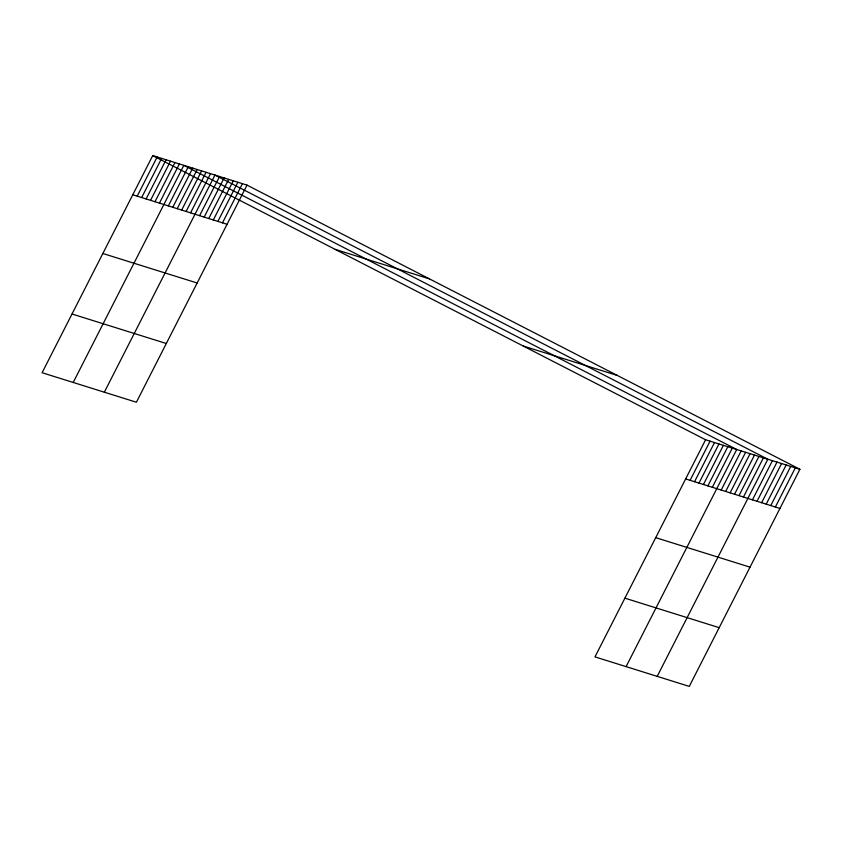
<?xml version="1.0" encoding="UTF-8"?>
<svg xmlns="http://www.w3.org/2000/svg" width="842" height="842" viewBox="0 0 842 842"><rect width="100%" height="100%" fill="white"/><g stroke="black" fill="none" stroke-linecap="round" stroke-linejoin="round"><path stroke-width="1.26" d="M247.022 185.114L152.728 155.602L42.1 372.722L136.393 402.234L247.022 185.114L799.9 469.278L689.272 686.398L594.978 656.886L705.607 439.766L799.9 469.278M137.214 196.154L157.17 157.001M141.666 197.554L161.622 158.391M146.108 198.944L166.063 159.78M150.55 200.333L170.505 161.169M155.002 201.722L174.957 162.559M159.443 203.111L179.399 163.948M73.212 382.457L183.84 165.348L736.729 449.502L626.101 666.622M168.337 205.901L188.292 166.737M172.778 207.29L192.734 168.126M177.22 208.679L197.175 169.516M181.672 210.068L201.627 170.905M186.114 211.458L206.069 172.294M190.555 212.847L210.511 173.694M104.334 392.193L214.963 175.083L767.841 459.248L657.213 676.358M199.586 215.678L219.541 176.515M204.164 217.11L224.119 177.946M208.742 218.541L228.698 179.378M213.321 219.972L233.276 180.809M217.899 221.404L237.854 182.251M222.488 222.846L242.433 183.682M690.103 480.319L710.059 441.155M694.545 481.719L714.5 442.555M698.986 483.108L718.942 443.945M703.438 484.497L723.394 445.334M707.88 485.887L727.835 446.723M712.321 487.276L732.277 448.112M721.215 490.065L741.171 450.902M725.657 491.454L745.612 452.291M730.109 492.844L750.064 453.68M734.55 494.233L754.506 455.069M738.992 495.622L758.947 456.459M743.444 497.012L763.399 457.848M752.464 499.843L772.419 460.679M757.042 501.274L776.998 462.111M761.631 502.706L781.576 463.542M766.209 504.137L786.165 464.973M770.788 505.568L790.743 466.415M775.366 507.01L795.322 467.847M335.179 249.379L429.473 278.891M132.773 194.765L227.066 224.277M523.156 345.999L617.449 375.5M102.85 253.495L197.144 282.996M685.651 478.93L779.945 508.442M72.023 314.003L166.316 343.504M655.729 537.659L750.022 567.161M624.901 598.157L719.194 627.669M152.728 155.602L705.607 439.766"/></g></svg>
